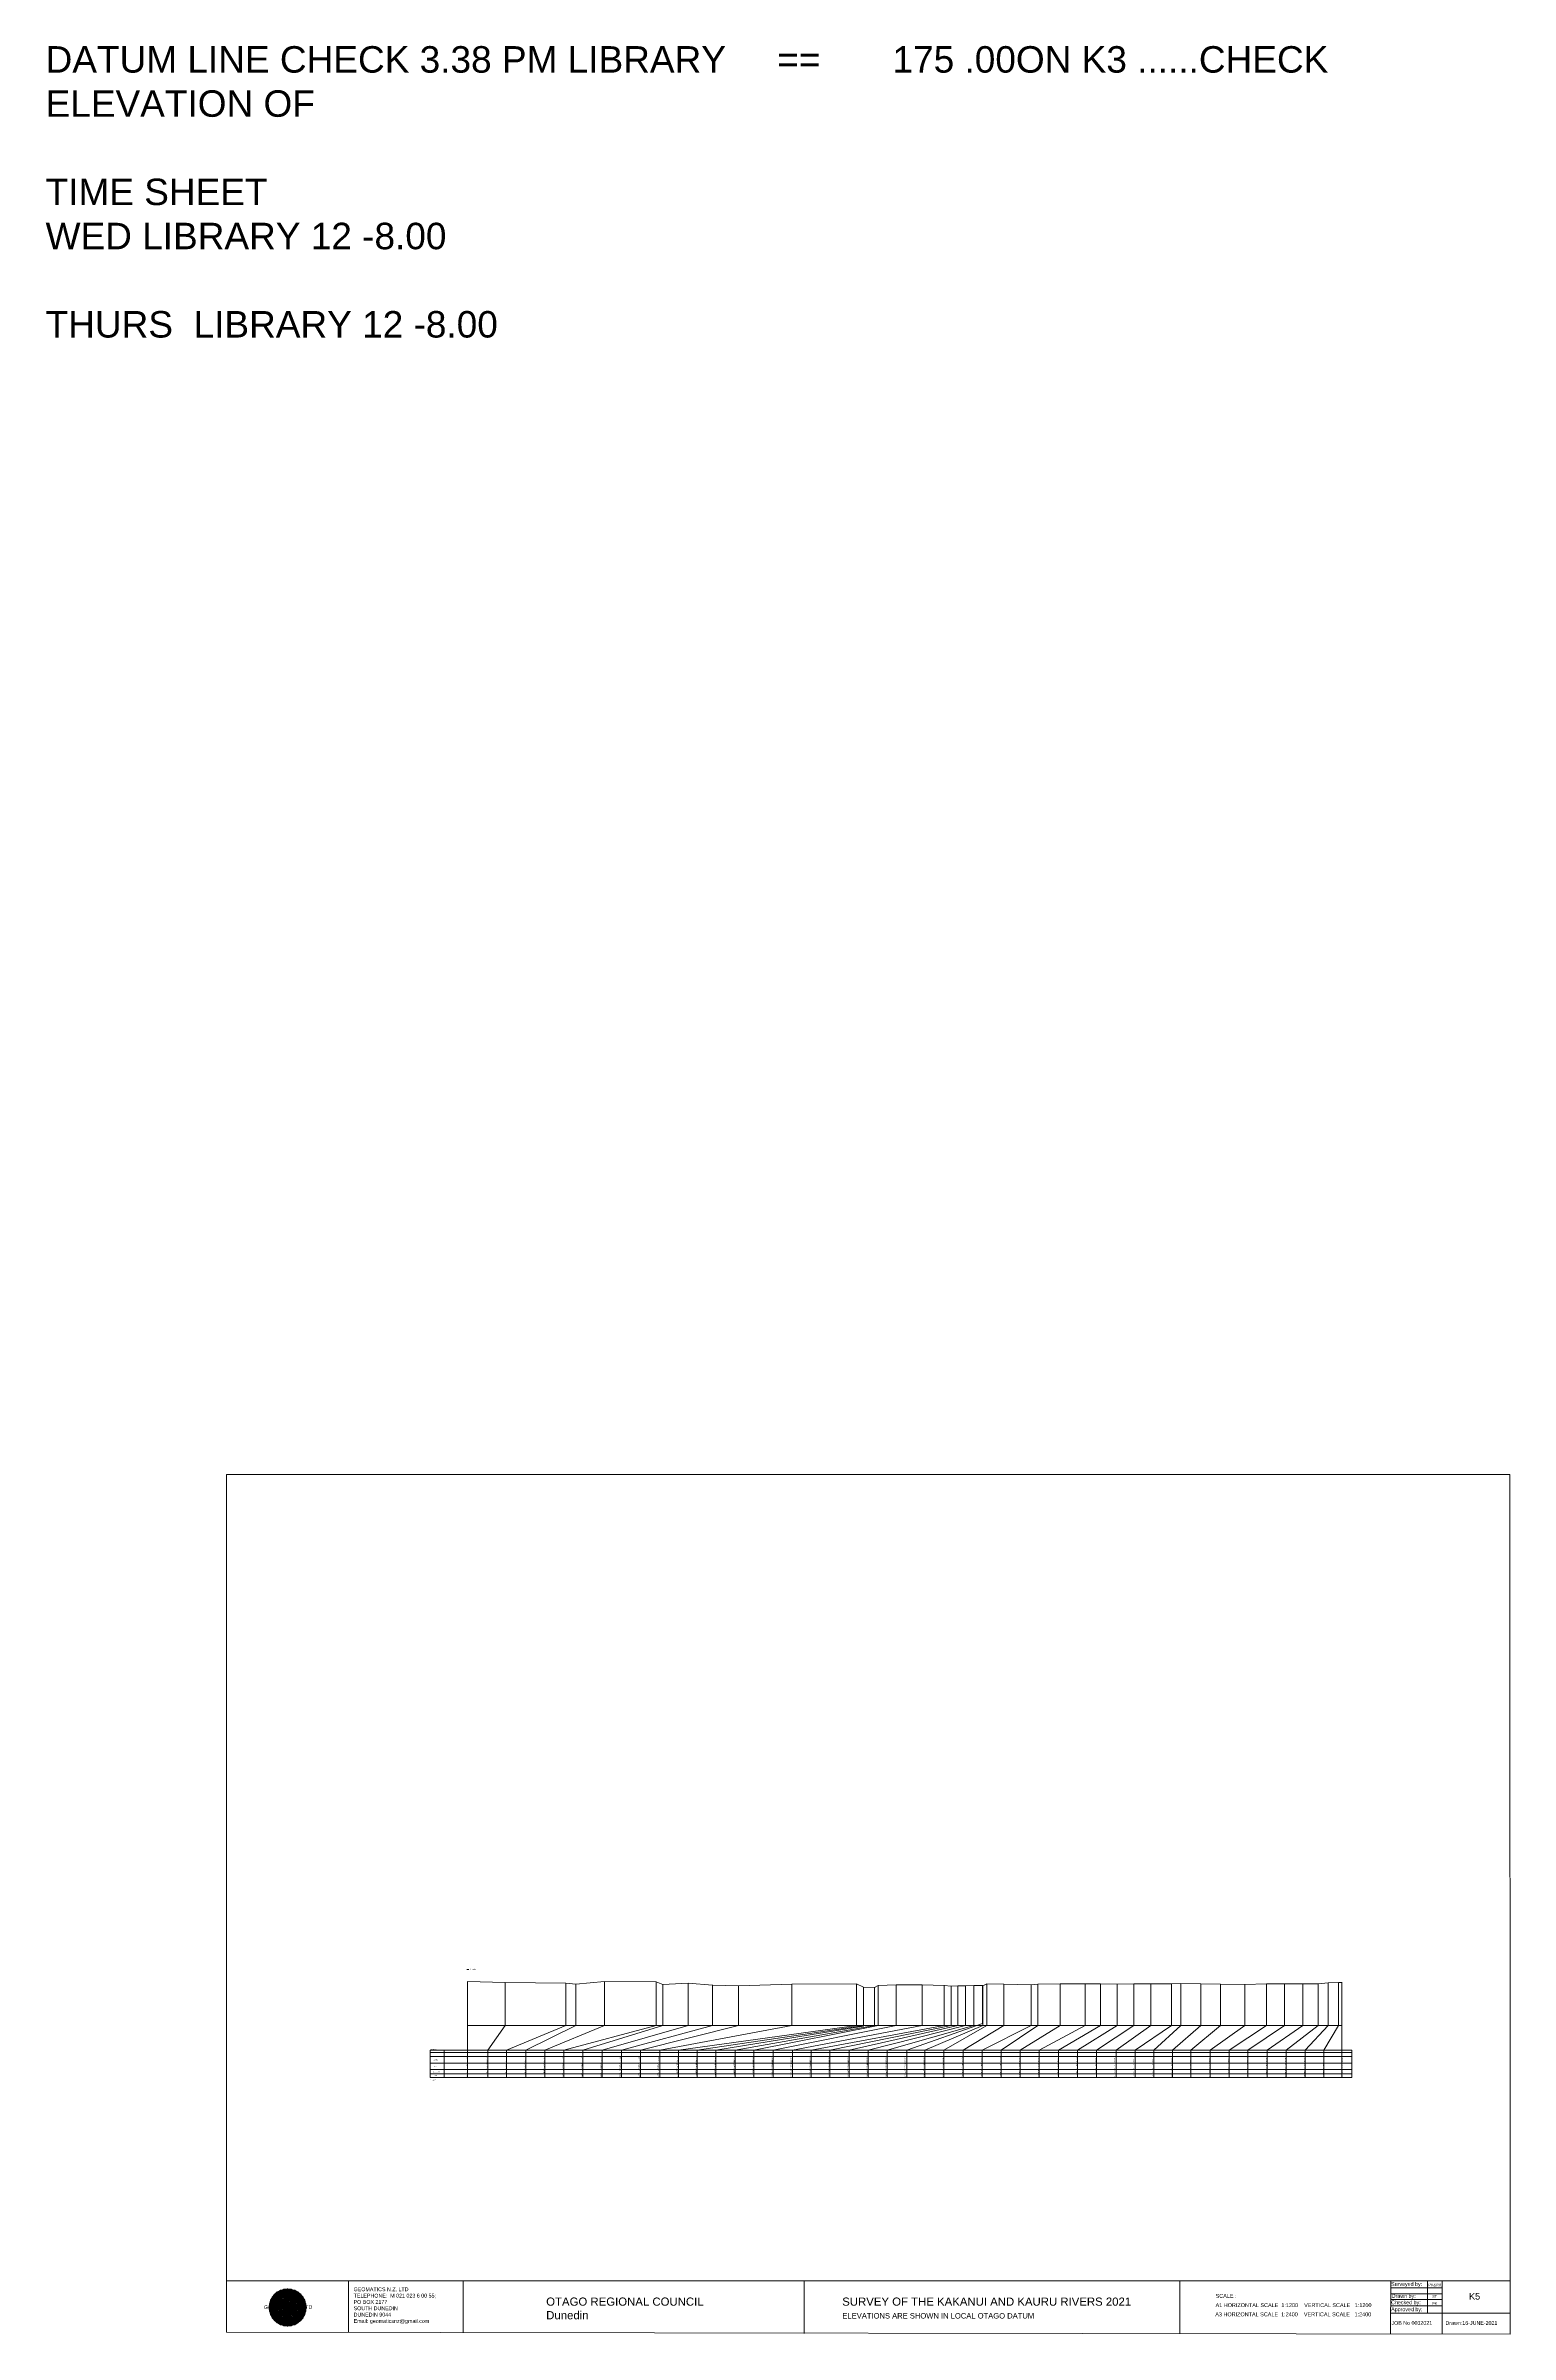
# Model space of a CAD drawing. Header units: millimetres. Extents: x -13804604 to 13046302109, y -19137686871 to 1424964600.
# Drawn here: x -10791899 to -9907054, y -26680 to 1355816 of the extents above; entities that cross this region are included whole.
import ezdxf

# ---------------------------------------------------------------- set-up
doc = ezdxf.new("R2010")
doc.units = ezdxf.units.MM
doc.header["$PDMODE"] = 35
doc.header["$PDSIZE"] = 20
doc.layers.get('0').update_dxf_attribs({"lineweight": 0})
doc.layers.add('geo', color=7, linetype='Continuous', lineweight=0)
doc.styles.get("Standard").update_dxf_attribs({"font": 'arial.ttf'})

# ---------------------------------------------------------------- blocks, each defined once
blk = doc.blocks.new('Geomatics_Circle_SPT')
at = {"layer": 'geo', "color": 2, "linetype": 'Continuous', "lineweight": 0}
for p, q in [((0, 25.2), (-25.2, 0)), ((-24.7, 4.9), (-4.9, 24.7)), ((-24.7, -4.9), (4.9, 24.7)), ((4.9, -24.7), (-24.7, 4.9)), ((-24.7, 0), (0, -24.7)), ((-9.7, 23.3), (-23.3, 9.6)), ((9.7, 23.3), (-23.3, -9.7)), ((-23.3, 9.7), (9.7, -23.3)), ((-21, 14), (-14, 21)), ((-21, -14), (14, 21)), ((14, -21), (-21, 14)), ((0, 0), (-17.8, 17.8)), ((0, 0), (-17.8, -17.8)), ((-14, 21), (21, -14)), ((21, 14), (-14, -21)), ((23.3, -9.7), (-9.7, 23.3)), ((-9.7, -23.3), (23.3, 9.7)), ((-4.9, 24.7), (24.7, -4.9)), ((24.7, 4.9), (-4.9, -24.7)), ((25.2, 0), (0, 25.2)), ((0, 0), (17.8, 17.8)), ((0, 0), (17.8, -17.8)), ((0, -24.8), (25.2, 0)), ((4.9, 24.7), (24.7, 4.9)), ((23.3, 9.7), (9.7, 23.3)), ((14, 21), (21, 14)), ((17.8, 18.1), (17.8, 18.1)), ((-4.9, -24.7), (-24.7, -4.9)), ((-23.3, -9.7), (-9.7, -23.3)), ((-14, -21), (-21, -14)), ((-17.8, -17.8), (-17.8, -17.8)), ((24.7, -4.9), (4.9, -24.7)), ((4.9, -24.7), (4.9, -24.7)), ((9.7, -23.3), (23.3, -9.7)), ((21, -14), (14, -21)), ((18.1, -17.8), (18.1, -17.8))]:
    blk.add_line(p, q, dxfattribs=at)
at = {"layer": 'geo', "color": 1, "linetype": 'Continuous', "lineweight": 0}
for p, q in [((-25.2, 0), (9.7, 23.3)), ((-25.2, 0), (-9.6, 23.3)), ((-25.2, 0), (23.3, 9.7)), ((-25.2, 0), (-23.3, 9.7)), ((-23.3, -9.7), (-25.2, 0)), ((-9.6, -23.3), (-25.2, 0)), ((9.7, -23.3), (-25.2, 0)), ((-4.9, 24.8), (-24.7, -4.9)), ((4.9, 24.7), (-24.7, 4.9)), ((14, 21), (-24.7, -4.9)), ((-14, 21), (-24.7, 4.9)), ((21, 14), (-24.7, 4.9)), ((-21, 14), (-24.7, -4.9)), ((0, 0), (-24.7, 4.9)), ((-24.7, 4.9), (-21, -14)), ((-24.7, 4.9), (-4.9, -24.7)), ((-24.7, 4.9), (14, -21)), ((-24.7, 4.9), (-24.7, 4.9)), ((0, 0), (-24.7, -4.9)), ((-23.3, 9.7), (0, 25.2)), ((-23.3, -9.6), (0, 25.2)), ((-23.3, -9.6), (17.8, 17.8)), ((-23.3, 9.7), (-17.8, 17.9)), ((-23.3, -9.6), (-17.8, 17.9)), ((-23.3, 9.7), (17.8, 17.8)), ((-17.8, -17.8), (-23.3, 9.7)), ((0, -25.2), (-23.3, 9.7)), ((-23.3, 9.7), (17.8, -17.8)), ((-23.3, 9.7), (25.2, 0)), ((-23.3, 9.4), (-23.3, 9.4)), ((-23.3, -9.7), (25.2, 0)), ((4.9, 24.8), (-21, -14)), ((-4.9, 24.7), (-21, 14)), ((14, 21), (-21, 14)), ((-14, 21), (-21, -14)), ((0, 0), (-21, 14)), ((-21, 14), (-14, -21)), ((-21, 14), (4.9, -24.7)), ((-21, 14), (-21, 14)), ((24.7, 4.9), (-21, 14)), ((0, 0), (-21, -14)), ((-17.9, 17.6), (-17.9, 17.6)), ((-17.8, 17.8), (9.7, 23.3)), ((-17.8, 17.8), (-9.6, 23.3)), ((-17.8, -17.8), (9.7, 23.3)), ((-17.8, -17.8), (-9.7, 23.3)), ((-9.7, -23.3), (-17.8, 17.8)), ((-17.8, 17.8), (9.7, -23.3)), ((-17.8, 17.8), (23.3, -9.6)), ((-17.8, 17.8), (23.3, 9.7)), ((-17.8, -17.8), (23.3, 9.7)), ((4.9, 24.7), (-14, 21)), ((-4.9, 24.7), (-14, -20.9)), ((0, 0), (-14, 21)), ((-14, 21), (-4.9, -24.7)), ((-14, 21), (-14, 21)), ((24.7, -4.9), (-14, 21)), ((21, 14), (-14, 21)), ((-14, -21), (24.7, 4.9)), ((0, 0), (-14, -21)), ((-9.8, 23.1), (-9.8, 23.1)), ((-9.7, 23.3), (0, 25.2)), ((-9.7, 23.3), (0, -25.2)), ((-9.7, -23.3), (0, 25.2)), ((-9.6, 23.3), (17.8, -17.8)), ((-9.6, 23.3), (25.2, 0)), ((-9.6, 23.3), (17.8, 17.8)), ((-9.6, -23.3), (17.8, 17.9)), ((25.2, 0), (-9.6, -23.3)), ((0, 0), (-4.9, 24.7)), ((-4.9, 24.7), (-4.9, 24.7)), ((21, -14), (-4.9, 24.7)), ((24.8, 4.9), (-4.9, 24.7)), ((14, 21), (-4.9, 24.7)), ((-4.9, -24.7), (21, 14)), ((0, 0), (-4.9, -24.7)), ((-0.2, 25.1), (-0.2, 25.1)), ((0, 25.2), (9.7, -23.3)), ((0, 25.2), (23.3, -9.7)), ((0, 25.2), (23.3, 9.7)), ((0, 25.2), (9.7, 23.3)), ((0, 0), (4.9, 24.7)), ((0, -25.2), (9.7, 23.3)), ((0, 0), (14, 21)), ((0, 0), (21, 14)), ((23.3, 9.7), (0, -25.2)), ((0, 0), (24.8, 4.9)), ((0, 0), (4.9, -24.7)), ((0, 0), (14, -21)), ((0, 0), (21, -14)), ((0, 0), (24.8, -4.9)), ((21, 14), (4.9, 24.8)), ((14, -21), (4.9, 24.7)), ((24.7, -4.9), (4.9, 24.7)), ((4.9, 24.7), (4.9, 24.7)), ((4.9, -24.7), (14, 21)), ((4.9, -24.7), (24.7, 4.9)), ((9.4, 23.3), (9.4, 23.3)), ((9.7, 23.3), (17.8, -17.8)), ((9.7, 23.3), (25.2, 0)), ((9.7, 23.3), (17.8, 17.9)), ((17.8, 17.8), (9.7, -23.3)), ((25.2, 0), (9.7, -23.3)), ((21, -14), (14, 21)), ((24.7, 4.9), (14, 21)), ((14, 21), (14, 21)), ((14, -21), (21, 14)), ((17.6, 17.9), (17.6, 17.9)), ((17.8, 17.8), (23.3, -9.7)), ((17.8, 17.8), (23.3, 9.7)), ((23.3, 9.7), (17.8, -17.8)), ((24.7, -4.9), (21, 14)), ((21, 14), (21, 14)), ((21, -14), (24.7, 4.9)), ((23.1, 9.8), (23.1, 9.8)), ((23.3, 9.7), (25.2, 0)), ((25.2, 0), (23.3, -9.6)), ((24.7, 4.9), (24.7, 4.9)), ((25.1, 0.2), (25.1, 0.2)), ((-25.2, 0), (23.3, -9.7)), ((-25.1, -0.2), (-25.1, -0.2)), ((-24.7, -4.9), (-24.7, -4.9)), ((-24.7, -4.9), (-14, -21)), ((-24.7, -4.9), (4.9, -24.7)), ((-24.7, -4.9), (21, -14)), ((-17.8, -17.8), (-23.3, -9.7)), ((0, -25.2), (-23.3, -9.6)), ((17.8, -17.8), (-23.3, -9.6)), ((-23.1, -9.8), (-23.1, -9.8)), ((-21, -14), (24.7, -4.9)), ((-21, -14), (-21, -14)), ((-21, -14), (-4.9, -24.7)), ((-21, -14), (14, -21)), ((23.3, -9.7), (-17.8, -17.8)), ((-9.6, -23.3), (-17.8, -17.8)), ((9.7, -23.3), (-17.8, -17.8)), ((-17.6, -17.9), (-17.6, -17.9)), ((-14, -21), (21, -14)), ((-14, -21), (-14, -21)), ((-14, -21), (4.9, -24.7)), ((17.8, -17.8), (-9.7, -23.3)), ((0, -25.2), (-9.7, -23.3)), ((-9.4, -23.3), (-9.4, -23.3)), ((-4.9, -24.7), (24.7, -4.9)), ((-4.9, -24.7), (14, -21)), ((-4.9, -24.7), (-4.9, -24.7)), ((23.3, -9.6), (0, -25.2)), ((9.7, -23.3), (0, -25.2)), ((0.2, -25.1), (0.2, -25.1)), ((4.9, -24.7), (21, -14)), ((4.9, -24.7), (4.9, -24.7)), ((17.8, -17.8), (9.7, -23.3)), ((9.8, -23.1), (9.8, -23.1)), ((14, -21), (24.7, -4.9)), ((14, -21), (14, -21)), ((23.3, -9.6), (17.8, -17.8)), ((17.9, -17.6), (17.9, -17.6)), ((21, -14), (21, -14)), ((23.3, -9.4), (23.3, -9.4)), ((24.7, -4.9), (24.7, -4.9))]:
    blk.add_line(p, q, dxfattribs=at)
at = {"layer": 'geo', "color": 114, "linetype": 'Continuous', "lineweight": 0}
for p, q in [((17.9, 17.8), (-25.2, 0)), ((-24.7, 4.9), (14, 21)), ((-24.7, -4.9), (21, 14)), ((-14, -21), (-24.7, 4.9)), ((9.7, 23.3), (-23.3, 9.7)), ((0, 0), (-23.3, 9.7)), ((-23.3, 9.7), (-9.7, -23.3)), ((0, 0), (-23.3, -9.7)), ((-4.9, -24.7), (-21, 14)), ((-20.9, 14), (4.9, 24.7)), ((24.8, 4.9), (-20.9, -14)), ((0, 25.2), (-17.8, 17.8)), ((-17.8, 17.8), (0, -25.2)), ((-14, 21), (-4.9, 24.7)), ((4.9, -24.7), (-14, 21)), ((0, 0), (-9.7, 23.3)), ((0, 0), (-9.7, -23.3)), ((-4.9, 24.7), (14, -21)), ((17.8, -17.8), (0, 25.2)), ((0, 0), (9.7, 23.3)), ((0, 0), (23.3, 9.7)), ((0, 0), (9.7, -23.3)), ((0, 0), (23.3, -9.7)), ((4.9, 24.7), (21, -14)), ((23.3, -9.7), (9.7, 23.3)), ((14, 21), (24.7, -4.9)), ((25.2, 0), (17.8, 17.8)), ((21, 14), (24.7, 4.9)), ((-25.2, 0), (-17.8, -17.8)), ((-21, -14), (-24.7, -4.9)), ((-17.8, -17.8), (25.2, 0)), ((24.8, -4.9), (-14, -21)), ((-9.6, -23.3), (23.3, -9.7)), ((21, -14), (-4.9, -24.8)), ((0, -25.2), (17.9, -17.8)), ((14, -21), (4.9, -24.8))]:
    blk.add_line(p, q, dxfattribs=at)
at = {"layer": 'geo', "color": 250, "linetype": 'Continuous', "lineweight": 0}
for p, q in [((0, 0), (-25.2, 0)), ((24.7, 4.9), (-24.7, 4.9)), ((-24.7, 4.9), (-24.7, -4.9)), ((-23.3, 9.7), (23.3, 9.7)), ((-23.3, 9.7), (-23.3, 9.7)), ((-23.3, -9.7), (-23.3, 9.7)), ((21, 14), (-21, 14)), ((-21, 14), (-21, -14)), ((-17.8, 17.8), (17.8, 17.8)), ((-17.8, -17.8), (-17.8, 17.8)), ((-14, 21), (-14, 21)), ((14, 21), (-14, 21)), ((-14, 20.9), (-14, -21)), ((-9.7, 23.3), (9.7, 23.3)), ((-9.7, -23.3), (-9.7, 23.3)), ((-4.9, 24.7), (4.9, 24.7)), ((-4.9, 24.7), (-4.9, -24.7)), ((0, 0), (0, 25.2)), ((0, 0), (0, -25.2)), ((0, 0), (25.2, 0)), ((4.9, 24.7), (4.9, -24.7)), ((9.7, -23.3), (9.7, 23.3)), ((14, 21), (14, -21)), ((17.8, -17.8), (17.8, 17.8)), ((21, 14), (21, 14)), ((21, -14), (21, 14)), ((23.3, 9.7), (23.3, -9.7)), ((24.7, 4.9), (24.7, 4.9)), ((24.7, -4.9), (24.7, 4.9)), ((-24.7, -4.9), (24.7, -4.9)), ((23.3, -9.7), (-23.3, -9.7)), ((-21, -14), (21, -14)), ((17.8, -17.8), (-17.8, -17.8)), ((-14, -21), (14, -21)), ((9.7, -23.3), (-9.7, -23.3)), ((-4.9, -24.7), (4.9, -24.7))]:
    blk.add_line(p, q, dxfattribs=at)
blk = doc.blocks.new('GeomaticsNZ TITLE BLOCK')
at = {"color": 7, "linetype": 'Continuous', "lineweight": 0}
for p, q in [((0, 94.9), (0, 1579.2)), ((0, 1579.2), (2363.4, 1579.2)), ((2363.4, 1579.2), (2364, 94.9)), ((2364, 94.9), (0, 94.9)), ((0, 94.9), (0, 0)), ((15.9, 94.9), (2364, 94.9)), ((224.3, 95.2), (224.3, -0.3)), ((2364, 94.9), (382.6, 94.9)), ((435.8, 95.2), (435.8, -0.7)), ((1063.4, 94.9), (1063.4, -2.4)), ((1755.4, 94.9), (1755.4, -2.6)), ((2143.9, 94.9), (2143.7, -3)), ((2211.5, 94.9), (2211.5, 36.1)), ((2238.6, 94.8), (2238.6, -3.2)), ((2364, -3.5), (2364, 94.9)), ((2143.6, 60.4), (2238.6, 60.4)), ((2143.8, 48.6), (2238.6, 48.6)), ((2143.9, 81.9), (2238.6, 81.7)), ((2143.9, 71), (2238.6, 71)), ((0, 0), (2364, -3.5)), ((2143.8, 35.4), (2364, 35.3))]:
    blk.add_line(p, q, dxfattribs=at)
at = {"color": 7, "linetype": 'Continuous', "lineweight": 0, "xscale": 1.36, "yscale": 1.36, "zscale": 1.36}
blk.add_blockref('Geomatics_Circle_SPT', (112.4, 45.7), dxfattribs=at)
at = {"color": 7, "linetype": 'Continuous', "lineweight": 0}
for s, p in [('PK&RR', (2213.2, 84.8)), ('ST', (2220.3, 63.6)), ('PK', (2220.4, 50.6))]:
    blk.add_text(s, height=5, dxfattribs=at).set_placement(p)
at = {"color": 7, "linetype": 'Continuous', "lineweight": 0, "attachment_point": 1}
for s, width, heights, insert, char_height in [('{\\C256;Surveyed by:}', 3535.727, [0], (2144.7, 92.4), 7), ('{\\C256;Geomatics N.Z. LTD                   }', 125.079, [15.8], (68.8, 49.9), 7), ('{\\C256;GEOMATICS N.Z. LTD                   \\PTELEPHONE:  M 021 023 6 00 55;\\PPO BOX 2177\\PSOUTH DUNEDIN\\PDUNEDIN 9044\\PEmail: geomaticsnz@gmail.com}', 3535.727, [94.7], (234, 82.7), 7), ('{\\C256;OTAGO REGIONAL COUNCIL\\PDunedin}', 3535.727, [0], (588.6, 64), 15), ('{\\C256;SURVEY OF THE KAKANUI AND KAURU RIVERS 2021}', 3535.727, [0], (1133.8, 64), 15), ('{\\C256;Approved by:}', 3535.727, [0], (2144.7, 45.9), 7), ('{\\C256;Checked by:}', 3535.727, [0], (2144.7, 58.6), 7), ('{\\C256;Drawn by:}', 3535.727, [0], (2145.8, 70.4), 7), ('{\\C256;ELEVATIONS ARE SHOWN IN LOCAL OTAGO DATUM}', 3535.727, [0], (1134.1, 35.4), 10), ('{\\C256;JOB No 0032021}', 3535.727, [0], (2145.3, 20.8), 7), ('{\\C256;Drawn:16-JUNE-2021}', 3535.727, [0], (2244.7, 20.7), 7)]:
    blk.add_mtext_dynamic_manual_height_columns(s, width=width, gutter_width=159, heights=heights, dxfattribs=dict(at, insert=insert, char_height=char_height))

msp = doc.modelspace()

# ---------------------------------------------------------------- linework, layer by layer
at = {"color": 1, "linetype": 'Continuous', "lineweight": 0}
msp.add_line((-10537558.689, 193596.237), (-10536266.723, 193596.237), dxfattribs=at)
at = {"color": 7}
for p, q in [((-10537003.46, 186365), (-10537003.46, 128457.071)), ((-10514326.027, 185736), (-10514326.027, 159896.811)), ((-10477752.441, 185448), (-10477752.441, 159896.811)), ((-10471693.153, 184868), (-10471693.153, 159896.811)), ((-10454270.491, 186329), (-10454270.491, 159896.811)), ((-10423029.639, 186251), (-10423029.639, 159896.811)), ((-10418998.619, 184691), (-10418998.619, 159896.811)), ((-10403746.115, 185332), (-10403746.115, 159896.811)), ((-10388955.936, 184143), (-10388955.936, 159896.811)), ((-10373347.801, 183824), (-10373347.801, 159896.811)), ((-10341027.833, 184825), (-10341027.833, 159896.811)), ((-10302070.619, 185057), (-10302070.619, 159896.811)), ((-10297804.347, 182948), (-10297804.347, 159896.811)), ((-10297781.144, 182808), (-10297781.144, 159493.074)), ((-10291253.277, 182838), (-10291253.277, 159896.811)), ((-10288997.114, 183928), (-10288997.114, 159896.811)), ((-10278028.267, 184339), (-10278028.267, 159896.811)), ((-10262328.554, 184300), (-10262328.554, 159896.811)), ((-10248989.787, 184050), (-10248989.787, 159896.811)), ((-10244846.54, 183811), (-10244846.54, 159896.811)), ((-10240864.917, 183811), (-10240864.917, 159896.811)), ((-10236274.74, 183811), (-10236274.74, 159896.811)), ((-10231085.194, 184021), (-10231085.194, 159896.811)), ((-10225852.882, 183982), (-10225852.882, 160941.186)), ((-10225722.454, 183702), (-10225722.454, 159896.811)), ((-10223359.982, 184922), (-10223359.982, 159896.811)), ((-10213050.459, 184812), (-10213050.459, 159896.811)), ((-10196472.878, 184373), (-10196472.878, 159896.811)), ((-10192403.931, 184773), (-10192403.931, 159896.811)), ((-10178986.438, 184914), (-10178986.438, 159896.811)), ((-10163883.1, 185035), (-10163883.1, 159896.811)), ((-10154616.215, 185045), (-10154616.215, 159896.811)), ((-10144451.914, 184726), (-10144451.914, 159896.811)), ((-10134415.448, 185046), (-10134415.448, 159896.811)), ((-10124308.573, 185077), (-10124308.573, 159896.811)), ((-10111680.428, 185098), (-10111680.428, 159896.811)), ((-10106087.603, 185108), (-10106087.603, 159896.811)), ((-10093977.221, 184999), (-10093977.221, 159896.811)), ((-10082088.756, 184799), (-10082088.756, 159896.811)), ((-10067461.945, 184690), (-10067461.945, 159896.811)), ((-10054280.181, 185071), (-10054280.181, 159896.811)), ((-10043426.904, 185101), (-10043426.904, 159896.811)), ((-10032464.667, 185012), (-10032464.667, 159896.811)), ((-10023041.895, 184972), (-10023041.895, 159896.811)), ((-10016993.749, 185683), (-10016993.749, 159896.811)), ((-10010777.994, 185833), (-10010777.994, 159896.811)), ((-10008707.151, 185883), (-10008707.151, 128457.071)), ((-10537003.46, 159896.811), (-10008707.151, 159896.811)), ((-10514326.027, 159896.811), (-10524781.112, 145000)), ((-10477752.441, 159896.811), (-10513441.728, 145000)), ((-10471693.153, 159896.811), (-10501867.508, 145000)), ((-10454270.491, 159896.811), (-10490434.886, 145000)), ((-10423029.639, 159896.811), (-10478950.56, 145000)), ((-10467495.779, 145000), (-10418998.619, 159896.811)), ((-10403746.115, 159896.811), (-10455725.511, 145000)), ((-10443984.456, 145000), (-10388955.936, 159896.811)), ((-10373347.801, 159896.811), (-10432485.978, 145000)), ((-10420832.106, 145000), (-10341027.833, 159896.811)), ((-10302070.619, 159896.811), (-10409667.854, 145000)), ((-10398368.501, 145000), (-10297781.144, 159896.811)), ((-10297781.144, 159493.074), (-10387000.504, 145000)), ((-10291253.277, 159896.811), (-10375268.568, 145000)), ((-10363984.766, 145000), (-10288997.114, 159896.811)), ((-10352477.38, 145000), (-10278028.267, 159896.811)), ((-10262328.554, 159896.811), (-10340756.396, 145000)), ((-10329526.309, 145000), (-10248989.787, 159896.811)), ((-10244846.54, 159896.811), (-10318106.451, 145000)), ((-10306482.514, 145000), (-10240864.917, 159896.811)), ((-10236274.74, 159896.811), (-10295044.716, 145000)), ((-10231085.194, 159896.811), (-10283552.414, 145000)), ((-10225852.882, 160941.186), (-10271716.268, 145000)), ((-10225722.454, 159896.811), (-10260786.185, 145000)), ((-10223359.982, 159896.811), (-10249262.171, 145000)), ((-10213050.459, 159896.811), (-10237533.756, 145000)), ((-10196472.878, 159896.811), (-10226037.678, 145000)), ((-10192403.931, 159896.811), (-10214541.61, 145000)), ((-10178986.438, 159896.811), (-10203252.099, 145000)), ((-10163883.1, 159896.811), (-10191713.234, 145000)), ((-10154616.215, 159896.811), (-10179922.317, 145000)), ((-10144451.914, 159896.811), (-10168608.68, 145000)), ((-10134415.448, 159896.811), (-10157040.291, 145000)), ((-10124308.573, 159896.811), (-10145120.905, 145000)), ((-10111680.428, 159896.811), (-10133653.039, 145000)), ((-10106087.603, 159896.811), (-10122395.995, 145000)), ((-10093977.221, 159896.811), (-10111206.918, 145000)), ((-10082088.756, 159896.811), (-10099942.276, 145000)), ((-10067461.945, 159896.811), (-10088316.795, 145000)), ((-10054280.181, 159896.811), (-10076866.635, 145000)), ((-10043426.904, 159896.811), (-10065530.027, 145000)), ((-10032464.667, 159896.811), (-10053850.319, 145000)), ((-10023041.895, 159896.811), (-10042374.845, 145000)), ((-10016993.749, 159896.811), (-10030875.623, 145000)), ((-10010777.994, 159896.811), (-10019604.183, 145000)), ((-10559621.816, 145000), (-10002681.006, 145000)), ((-10524781.112, 128457.071), (-10524781.112, 145000)), ((-10513441.728, 128457.071), (-10513441.728, 145000)), ((-10501867.508, 128457.071), (-10501867.508, 145000)), ((-10490434.886, 128457.071), (-10490434.886, 145000)), ((-10478950.56, 128457.071), (-10478950.56, 145000)), ((-10467495.779, 128457.071), (-10467495.779, 145000)), ((-10455725.511, 128457.071), (-10455725.511, 145000)), ((-10443984.456, 128457.071), (-10443984.456, 145000)), ((-10432485.978, 128457.071), (-10432485.978, 145000)), ((-10420832.106, 128457.071), (-10420832.106, 145000)), ((-10409667.854, 128457.071), (-10409667.854, 145000)), ((-10398368.501, 128457.071), (-10398368.501, 145000)), ((-10387000.504, 128457.071), (-10387000.504, 145000)), ((-10375268.568, 128457.071), (-10375268.568, 145000)), ((-10363984.766, 128457.071), (-10363984.766, 145000)), ((-10352477.38, 128457.071), (-10352477.38, 145000)), ((-10340756.396, 128457.071), (-10340756.396, 145000)), ((-10329526.309, 128457.071), (-10329526.309, 145000)), ((-10318106.451, 128457.071), (-10318106.451, 145000)), ((-10306482.514, 128457.071), (-10306482.514, 145000)), ((-10295044.716, 128457.071), (-10295044.716, 145000)), ((-10283552.414, 128457.071), (-10283552.414, 145000)), ((-10271716.268, 128457.071), (-10271716.268, 145000)), ((-10260786.185, 128457.071), (-10260786.185, 145000)), ((-10249262.171, 128457.071), (-10249262.171, 145000)), ((-10237533.756, 128457.071), (-10237533.756, 145000)), ((-10226037.678, 128457.071), (-10226037.678, 145000)), ((-10214541.61, 128457.071), (-10214541.61, 145000)), ((-10203252.099, 128457.071), (-10203252.099, 145000)), ((-10191713.234, 128457.071), (-10191713.234, 145000)), ((-10179922.317, 128457.071), (-10179922.317, 145000)), ((-10168608.68, 128457.071), (-10168608.68, 145000)), ((-10157040.291, 128457.071), (-10157040.291, 145000)), ((-10145120.905, 128457.071), (-10145120.905, 145000)), ((-10133653.039, 128457.071), (-10133653.039, 145000)), ((-10122395.995, 128457.071), (-10122395.995, 145000)), ((-10111206.918, 128457.071), (-10111206.918, 145000)), ((-10099942.276, 128457.071), (-10099942.276, 145000)), ((-10088316.795, 128457.071), (-10088316.795, 145000)), ((-10076866.635, 128457.071), (-10076866.635, 145000)), ((-10065530.027, 128457.071), (-10065530.027, 145000)), ((-10053850.319, 128457.071), (-10053850.319, 145000)), ((-10042374.845, 128457.071), (-10042374.845, 145000)), ((-10030875.623, 128457.071), (-10030875.623, 145000)), ((-10019604.183, 128457.071), (-10019604.183, 145000))]:
    msp.add_line(p, q, dxfattribs=at)
at = {"color": 7, "lineweight": 0}
for p, q in [((-10559621.816, 145000), (-10559621.816, 128457.071)), ((-10559621.816, 143485.828), (-10002681.006, 143485.828)), ((-10559621.816, 141179.062), (-10002681.006, 141179.062)), ((-10551185.181, 145000), (-10551185.181, 128457.071)), ((-10002681.006, 128457.071), (-10002681.006, 145000)), ((-10559621.816, 137113.666), (-10002681.006, 137113.666)), ((-10559621.816, 133169.459), (-10002681.006, 133169.459)), ((-10559621.816, 130596.644), (-10002681.006, 130596.644)), ((-10559621.816, 128457.071), (-10002681.006, 128457.071))]:
    msp.add_line(p, q, dxfattribs=at)
at = {"color": 1}
msp.add_lwpolyline([(-10537003.46, 186365), (-10514326.027, 185736), (-10477752.441, 185448), (-10471693.153, 184868), (-10454270.491, 186329), (-10423029.639, 186251), (-10418998.619, 184691), (-10403746.115, 185332), (-10388955.936, 184143), (-10373347.801, 183824), (-10341027.833, 184825), (-10302070.619, 185057), (-10297804.347, 182948), (-10291253.277, 182838), (-10288997.114, 183928), (-10278028.267, 184339), (-10262328.554, 184300), (-10248989.787, 184050), (-10244846.54, 183671), (-10240864.917, 183701), (-10236274.74, 183811), (-10231085.194, 184021), (-10225852.882, 183982), (-10225722.454, 183702), (-10223359.982, 184922), (-10213050.459, 184812), (-10196472.878, 184373), (-10192403.931, 184773), (-10178986.438, 184914), (-10163883.1, 185035), (-10154616.215, 185045), (-10144451.914, 184726), (-10134415.448, 185046), (-10124308.573, 185077), (-10111680.428, 185098), (-10106087.603, 185108), (-10093977.221, 184999), (-10082088.756, 184799), (-10067461.945, 184690), (-10054280.181, 185071), (-10043426.904, 185101), (-10032464.667, 185012), (-10023041.895, 184972), (-10016993.749, 185683), (-10010777.994, 185833), (-10008707.151, 185883)], dxfattribs=at)
for p in [(-10537003.46, 186365), (-10514326.027, 185736), (-10477752.441, 185448), (-10471693.153, 184868), (-10454270.491, 186329), (-10423029.639, 186251), (-10418998.619, 184691), (-10403746.115, 185332), (-10388955.936, 184143), (-10373347.801, 183824), (-10341027.833, 184825), (-10302070.619, 185057), (-10297804.347, 182948), (-10297781.144, 182808), (-10291253.277, 182838), (-10288997.114, 183928), (-10278028.267, 184339), (-10262328.554, 184300), (-10248989.787, 184050), (-10244846.54, 183671), (-10240864.917, 183701), (-10236274.74, 183811), (-10231085.194, 184021), (-10225852.882, 183982), (-10225722.454, 183702), (-10223359.982, 184922), (-10213050.459, 184812), (-10196472.878, 184373), (-10192403.931, 184773), (-10178986.438, 184914), (-10163883.1, 185035), (-10154616.215, 185045), (-10144451.914, 184726), (-10134415.448, 185046), (-10124308.573, 185077), (-10111680.428, 185098), (-10106087.603, 185108), (-10093977.221, 184999), (-10082088.756, 184799), (-10067461.945, 184690), (-10054280.181, 185071), (-10043426.904, 185101), (-10032464.667, 185012), (-10023041.895, 184972), (-10016993.749, 185683), (-10010777.994, 185833), (-10008707.151, 185883)]:
    msp.add_point(p)
at = {"lineweight": 0}
msp.add_point((-10559621.816, 144999.998), dxfattribs=at)

# ---------------------------------------------------------------- block references
at = {"color": 7, "lineweight": 0, "xscale": 328.0893611588879, "yscale": 328.0893611588879, "zscale": 328.0893611588879}
msp.add_blockref('GeomaticsNZ TITLE BLOCK', (-10682653.237, -25517.453), dxfattribs=at)

# ---------------------------------------------------------------- texts
at = {"linetype": 'Continuous', "lineweight": 0}
msp.add_text('Ground Level', height=500, dxfattribs=at).set_placement((-10535663.548, 193574.033))
at = {"color": 7, "lineweight": 0}
for s, height, p in [('DATUM 145.00', 500, (-10559621.802, 145176.553)), ('Northing', 500, (-10557785.767, 138778.378)), ('Section K5', 601.4869, (-10559621.816, 126712.008)), ('Ground Level', 500, (-10557766.483, 131604.404)), ('Easting', 500, (-10557788.228, 134732.596)), ('Chainage', 500, (-10557763.611, 129294.064)), ('A3 HORIZONTAL SCALE  1:2400    VERTICAL SCALE   1:2400 ', 2361.21869, (-10085274.163, -15842.361)), ('A1 HORIZONTAL SCALE  1:1200    VERTICAL SCALE   1:1200 ', 2361.21869, (-10085096.945, -10285.524)), ('SCALE :  ', 2361.2187, (-10085072.79, -4728.688)), ('K5', 3935.3645, (-9931960.605, -5762.706))]:
    msp.add_text(s, height=height, dxfattribs=at).set_placement(p)
at = {"color": 7}
for s, p in [('1.08     186.37  1423122.01  5003854.10', (-10537149.561, 128381.014)), ('23.76   185.74  1423145.38  5003848.43', (-10525016.711, 128436.608)), ('60.33   185.45  1423180.54  5003838.36', (-10513532.009, 128430.809)), ('66.39   184.87  1423186.33  5003836.57', (-10502047.307, 128430.809)), ('83.81   186.33  1423203.09  5003831.81', (-10490562.604, 128428.763)), ('115.05  186.25  1423233.04  5003822.92', (-10479077.902, 128381.014)), ('119.08  184.69  1423236.95  5003821.93', (-10467593.199, 128381.014)), ('134.34  185.33  1423251.61  5003817.72', (-10456108.497, 128381.014)), ('149.13  184.14  1423265.78  5003813.48', (-10444623.795, 128381.014)), ('164.73  183.82  1423280.79  5003809.20', (-10433139.092, 128381.014)), ('197.05  184.83  1423311.82  5003800.16', (-10421654.39, 128381.014)), ('236.01  185.06  1423349.23  5003789.29', (-10410169.688, 128436.608)), ('240.28  182.95  1423353.48  5003788.63', (-10398684.985, 128436.608)), ('240.30  182.81  1423353.53  5003788.72', (-10387200.283, 128436.608)), ('246.83  182.84  1423359.73  5003786.66', (-10375715.581, 128436.608)), ('249.08  183.93  1423361.83  5003785.80', (-10364230.878, 128436.608)), ('260.05  184.34  1423372.45  5003783.04', (-10352746.176, 128436.608)), ('275.75  184.30  1423387.46  5003778.43', (-10341261.473, 128436.608)), ('289.09  184.05  1423400.31  5003774.85', (-10329776.771, 128436.608)), ('293.24  183.67  1423404.25  5003773.56', (-10318292.069, 128436.608)), ('297.22  183.70  1423408.12  5003772.61', (-10306807.366, 128436.608)), ('301.81  183.81  1423412.58  5003771.51', (-10295322.664, 128427.74)), ('307.00  184.02  1423417.43  5003769.60', (-10283837.962, 128427.74)), ('312.23  183.98  1423422.44  5003768.09', (-10272353.259, 128427.74)), ('312.36  183.70  1423422.57  5003768.07', (-10260868.557, 128427.74)), ('314.72  184.92  1423424.85  5003767.45', (-10249383.854, 128427.74)), ('325.03  184.81  1423434.63  5003764.16', (-10237899.152, 128427.74)), ('341.61  184.37  1423450.06  5003757.87', (-10226414.45, 128427.74)), ('345.68  184.77  1423454.68  5003759.17', (-10214929.747, 128427.74)), ('359.10  184.91  1423467.45  5003755.03', (-10203445.045, 128427.74)), ('374.20  185.04  1423482.03  5003751.08', (-10191960.343, 128427.74)), ('383.47  185.05  1423491.02  5003748.81', (-10180475.64, 128427.74)), ('393.63  184.73  1423500.84  5003746.18', (-10168990.938, 128427.74)), ('403.67  185.05  1423510.81  5003744.54', (-10157506.236, 128448.204)), ('413.77  185.08  1423520.33  5003741.07', (-10146021.533, 128448.204)), ('426.40  185.10  1423532.08  5003736.24', (-10134536.831, 128448.204)), ('431.99  185.11  1423537.61  5003735.23', (-10123052.128, 128448.204)), ('444.10  185.00  1423549.08  5003731.30', (-10111567.426, 128448.204)), ('455.99  184.80  1423560.62  5003728.41', (-10100082.724, 128448.204)), ('470.62  184.69  1423574.75  5003724.62', (-10088598.021, 128448.204)), ('483.80  185.07  1423587.24  5003720.36', (-10077113.319, 128448.204)), ('494.65  185.10  1423597.89  5003718.12', (-10065628.617, 128448.204)), ('505.62  185.01  1423608.33  5003714.76', (-10054143.914, 128428.081)), ('515.04  184.97  1423617.28  5003711.79', (-10042659.212, 128428.081)), ('521.09  185.68  1423623.20  5003710.49', (-10031174.51, 128428.081)), ('527.30  185.83  1423629.32  5003709.28', (-10019689.807, 128428.081)), ('529.37  185.88  1423630.97  5003707.53', (-10008205.105, 128428.081))]:
    msp.add_text(s, height=500, rotation=90, dxfattribs=at).set_placement(p)
at = {"insert": (-10791996.962, 1355577.653), "char_height": 16000, "width": 874894.95225, "attachment_point": 1}
msp.add_mtext('DATUM LINE CHECK 3.38 PM LIBRARY     ==       175 .00ON K3 ......CHECK  ELEVATION OF \\P\\PTIME SHEET \\PWED LIBRARY 12 -8.00\\P\\PTHURS  LIBRARY 12 -8.00 ', dxfattribs=at)

doc.saveas('drawing.dxf')
